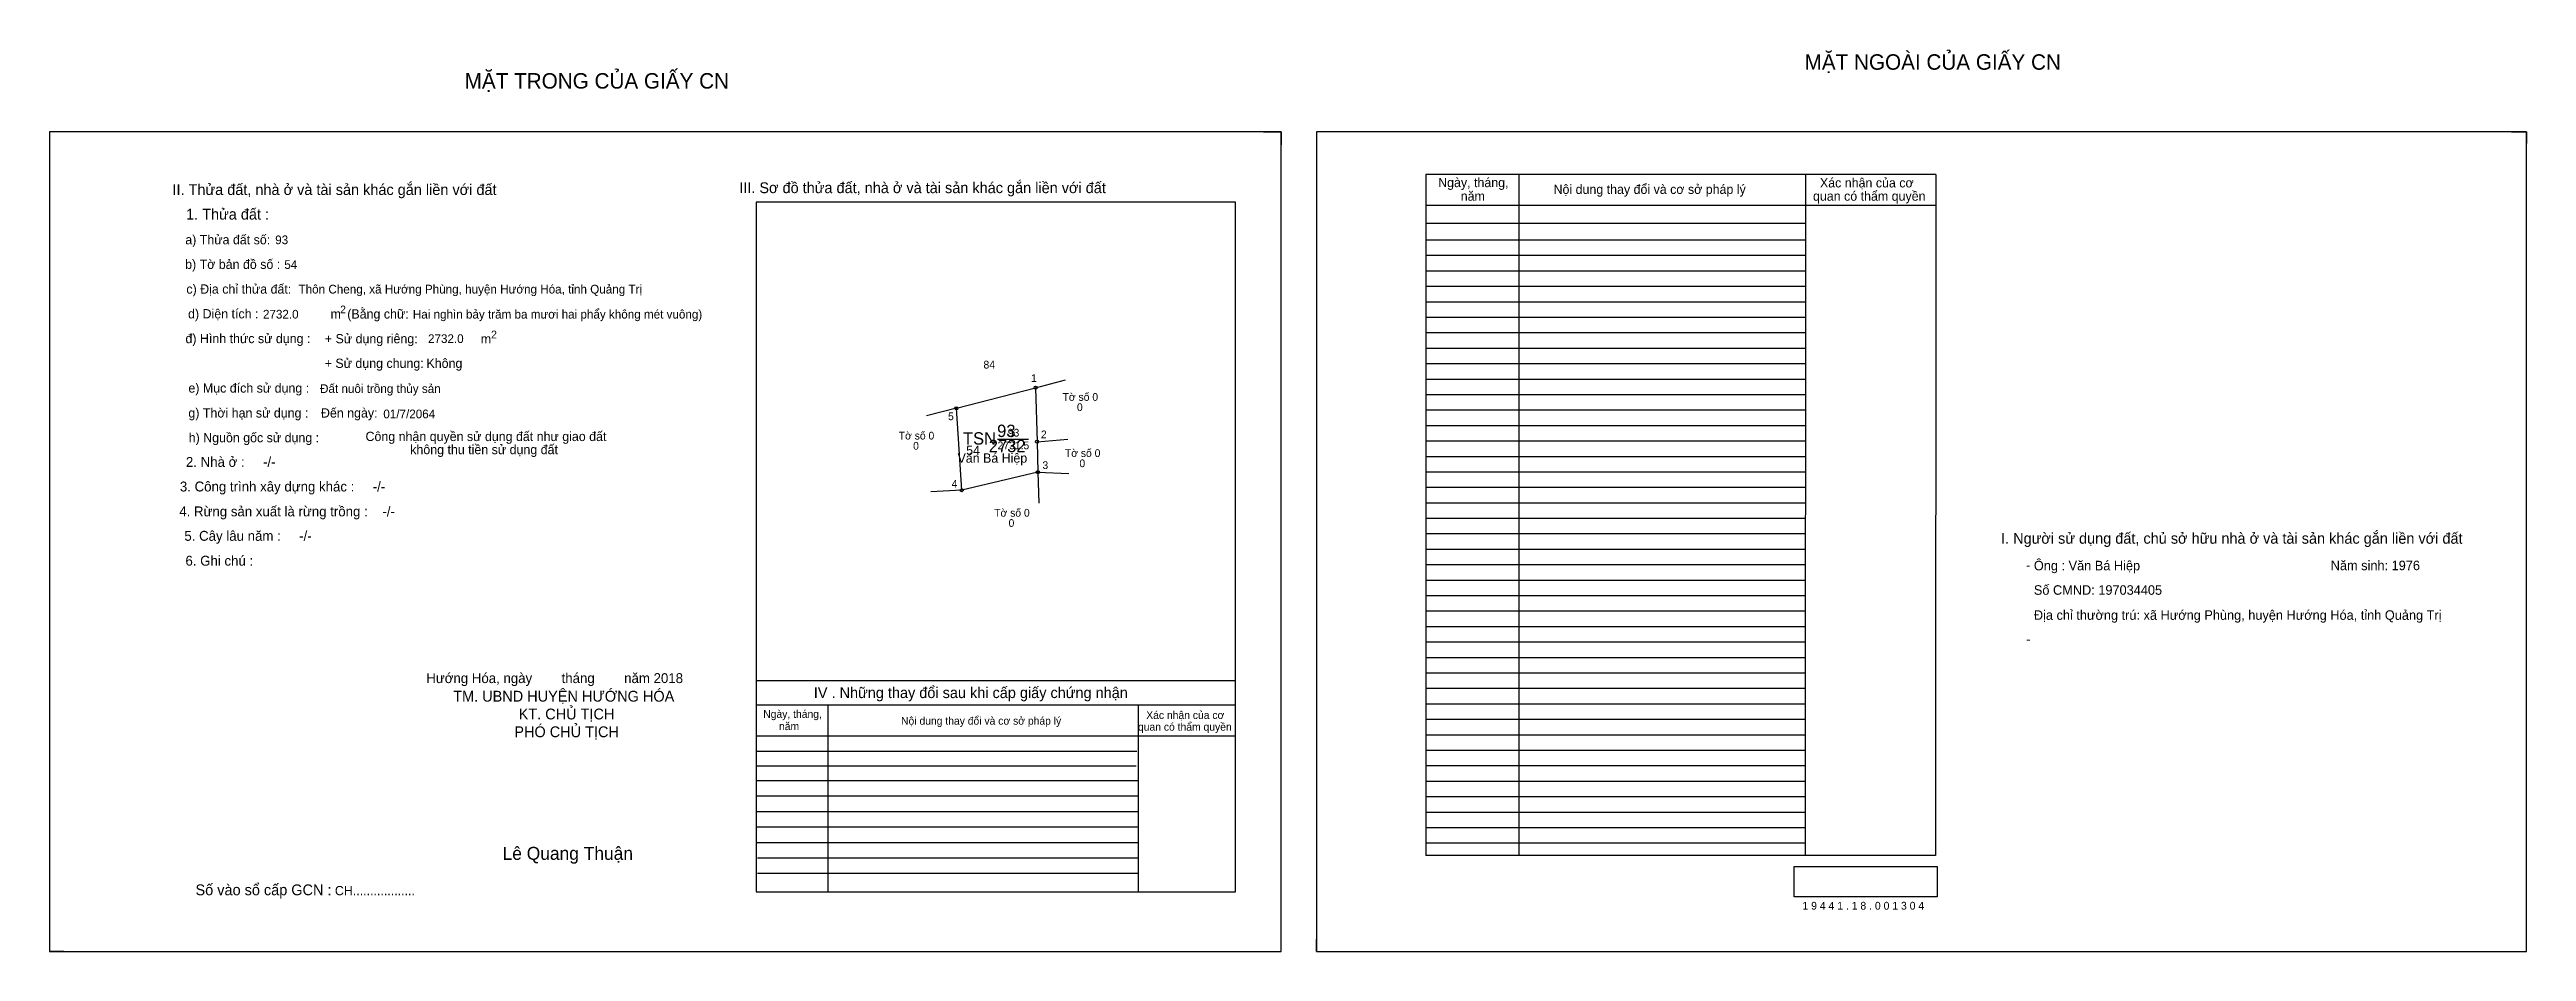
# Model space of a CAD drawing. Extents: x 529983 to 533490, y 1848119 to 1848702.
# Drawn here: x 531889 to 533490, y 1848119 to 1848702 of the extents above.
import ezdxf

# ---------------------------------------------------------------- set-up
doc = ezdxf.new("R2010")
doc.units = 0
for name, color, linetype in [('Default', 7, 'Continuous'), ('Level 10', 7, 'Continuous'), ('Level 11', 7, 'Continuous'), ('Level 13', 7, 'Continuous'), ('Level 2', 7, 'Continuous'), ('Level 27', 7, 'Continuous'), ('Level 3', 7, 'Continuous'), ('Level 36', 7, 'Continuous'), ('Level 4', 7, 'Continuous'), ('Level 5', 7, 'Continuous'), ('Level 55', 7, 'Continuous'), ('Level 6', 7, 'Continuous'), ('Level 7', 7, 'Continuous'), ('Level 8', 7, 'Continuous'), ('Level 9', 7, 'Continuous')]:
    doc.layers.add(name, color=color, linetype=linetype)

msp = doc.modelspace()

# ---------------------------------------------------------------- linework, layer by layer
at = {"layer": 'Level 10'}
for p, q in [((532673.3, 1848648.6), (532684.7, 1848648.6)), ((532684.7, 1848648.6), (532684.7, 1848640.2)), ((533480.1, 1848648.6), (533489.7, 1848648.6)), ((533489.7, 1848648.6), (533489.7, 1848641.2)), ((531888.5, 1848126.4), (531888.5, 1848118.6)), ((532707.5, 1848118.6), (532707.5, 1848126.4)), ((531897.7, 1848118.6), (531888.5, 1848118.6)), ((532707.5, 1848118.6), (532714.5, 1848118.6))]:
    msp.add_line(p, q, dxfattribs=at)
for points in [[(531888.5, 1848118.6), (532684.7, 1848118.6), (532684.7, 1848648.6), (531888.5, 1848648.6)], [(532707.5, 1848118.6), (533489.7, 1848118.6), (533489.7, 1848648.6), (532707.5, 1848648.6)], [(532474.8, 1848469.9), (532526, 1848483.2), (532526.9, 1848448.3), (532527.4, 1848428.6), (532478.2, 1848416.9)]]:
    msp.add_lwpolyline(points, close=True, dxfattribs=at)
at = {"layer": 'Level 11'}
for centre in [(532526, 1848483.2), (532474.8, 1848469.9), (532474.8, 1848469.9), (532526.9, 1848448.3), (532527.4, 1848428.6), (532478.2, 1848416.9)]:
    msp.add_circle(centre, 1, dxfattribs=at)
at = {"layer": 'Level 27'}
for p, q in [((532526, 1848483.2), (532545.3, 1848488.3)), ((532474.8, 1848469.9), (532455.4, 1848464.9)), ((532526.9, 1848448.3), (532546.8, 1848450)), ((532527.4, 1848428.6), (532528, 1848408.6)), ((532527.4, 1848428.6), (532547.4, 1848427.8)), ((532478.2, 1848416.9), (532458.3, 1848415.8))]:
    msp.add_line(p, q, dxfattribs=at)
at = {"layer": 'Level 6'}
msp.add_lwpolyline([(533016.4, 1848173.7), (533108.8, 1848173.7), (533108.8, 1848153.9), (533016.4, 1848153.9)], close=True, dxfattribs=at)
at = {"layer": 'Level 7'}
for p, q in [((533023.5, 1848578.6), (532778.3, 1848578.6)), ((533023.5, 1848568.6), (532778.3, 1848568.6)), ((533023.5, 1848558.6), (532778.3, 1848558.6)), ((533023.5, 1848548.6), (532778.3, 1848548.6)), ((533023.5, 1848538.6), (532778.3, 1848538.6)), ((533023.5, 1848528.6), (532778.3, 1848528.6)), ((533023.5, 1848518.6), (532778.3, 1848518.6)), ((533023.5, 1848508.6), (532778.3, 1848508.6)), ((533023.5, 1848498.6), (532778.3, 1848498.6)), ((533023.5, 1848488.6), (532778.3, 1848488.6)), ((533023.5, 1848478.6), (532778.3, 1848478.6)), ((533023.5, 1848468.6), (532778.3, 1848468.6)), ((533023.5, 1848458.6), (532778.3, 1848458.6)), ((533023.5, 1848448.6), (532778.3, 1848448.6)), ((533023.5, 1848438.6), (532778.3, 1848438.6)), ((533023.5, 1848428.6), (532778.3, 1848428.6)), ((533023.5, 1848418.6), (532778.3, 1848418.6)), ((533023.5, 1848408.6), (532778.3, 1848408.6)), ((533023.5, 1848398.6), (532778.3, 1848398.6)), ((533023.5, 1848388.6), (532778.3, 1848388.6)), ((533023.5, 1848378.6), (532778.3, 1848378.6)), ((533023.5, 1848368.6), (532778.3, 1848368.6)), ((533023.5, 1848358.6), (532778.3, 1848358.6)), ((533023.5, 1848348.6), (532778.3, 1848348.6)), ((533023.5, 1848338.6), (532778.3, 1848338.6)), ((533023.5, 1848328.6), (532778.3, 1848328.6)), ((533023.5, 1848318.6), (532778.3, 1848318.6)), ((533023.5, 1848308.6), (532778.3, 1848308.6)), ((533023.5, 1848298.6), (532778.3, 1848298.6)), ((533023.5, 1848288.6), (532778.3, 1848288.6)), ((533023.5, 1848278.6), (532778.3, 1848278.6)), ((533023.5, 1848268.6), (532778.3, 1848268.6)), ((533023.5, 1848258.6), (532778.3, 1848258.6)), ((532591.5, 1848248), (532345.3, 1848248)), ((532591, 1848238.5), (532345.3, 1848238.5)), ((533023.5, 1848248.6), (532778.3, 1848248.6)), ((533023.5, 1848238.6), (532778.3, 1848238.6)), ((532592.3, 1848229), (532345.3, 1848229)), ((532592.3, 1848219), (532345.3, 1848219)), ((533023.5, 1848228.6), (532778.3, 1848228.6)), ((533023.5, 1848218.6), (532778.3, 1848218.6)), ((532592.3, 1848209), (532345.3, 1848209)), ((533023.5, 1848208.6), (532778.3, 1848208.6)), ((532592.3, 1848199), (532345.3, 1848199)), ((532592.3, 1848189), (532345.3, 1848189)), ((533023.5, 1848198.6), (532778.3, 1848198.6)), ((533023.5, 1848188.6), (532778.3, 1848188.6)), ((532592.3, 1848179), (532346.1, 1848179)), ((532592.3, 1848169), (532346.1, 1848169))]:
    msp.add_line(p, q, dxfattribs=at)
at = {"layer": 'Level 8'}
for p, q in [((533107.9, 1848621.1), (532778.3, 1848621.1)), ((532778.3, 1848621.1), (532778.3, 1848180.6)), ((532838.3, 1848621.1), (532838.3, 1848180.6)), ((533023.7, 1848620.9), (533023.5, 1848180.6)), ((533107.9, 1848621.1), (533107.7, 1848180.6)), ((532655.3, 1848603.2), (532345.3, 1848603.2)), ((532345.3, 1848603.2), (532345.3, 1848157.2)), ((532655.3, 1848157.2), (532655.3, 1848603.2)), ((533107.9, 1848601.1), (532778.3, 1848601.1)), ((533023.5, 1848589.4), (532778.3, 1848589.4)), ((532655.3, 1848293.6), (532345.3, 1848293.6)), ((532655.3, 1848277.9), (532345.3, 1848277.9)), ((532391.6, 1848277.9), (532391.6, 1848157.2)), ((532592.3, 1848277.9), (532592.3, 1848157.2)), ((532655.3, 1848257.9), (532345.3, 1848257.9)), ((533107.7, 1848180.6), (532778.3, 1848180.6)), ((532345.3, 1848157.2), (532655.3, 1848157.2))]:
    msp.add_line(p, q, dxfattribs=at)
at = {"layer": 'Level 9'}
msp.add_line((532501.4, 1848450), (532521.3, 1848450), dxfattribs=at)

# ---------------------------------------------------------------- texts
at = {"layer": 'Default'}
for s, p in [('e) Mục đích sử dụng :', (531978.3, 1848480)), ('g) Thời hạn sử dụng :', (531978.3, 1848463.9)), ('Đến ngày:', (532064, 1848463.9)), ('h) Nguồn gốc sử dụng :', (531978.5, 1848447.9)), ('Công nhận quyền sử dụng đất như giao đất', (532092.8, 1848448.7)), ('không thu tiền sử dụng đất', (532121.7, 1848440.2))]:
    msp.add_text(s, height=6, dxfattribs=at).set_placement(p)
at = {"layer": 'Level 13'}
for s, p in [('.', (532498.9, 1848447.5)), ('2731.5', (532501.4, 1848443.4)), ('93', (532508, 1848451.6))]:
    msp.add_text(s, height=5, dxfattribs=at).set_placement(p)
at = {"layer": 'Level 2'}
msp.add_text('Văn Bá Hiệp', height=6, dxfattribs=at).set_placement((532475.5, 1848434.7))
at = {"layer": 'Level 3'}
msp.add_text('TSN ', height=8, dxfattribs=at).set_placement((532479, 1848446.4))
at = {"layer": 'Level 36'}
for s, p in [('84', (532492.3, 1848495.6)), ('Tờ số 0', (532543.4, 1848474.7)), ('0', (532552.7, 1848468.1)), ('Tờ số 0', (532437.5, 1848449.7)), ('0', (532446.8, 1848443.1)), ('Tờ số 0', (532544.9, 1848438.4)), ('0', (532554.3, 1848431.8)), ('Tờ số 0', (532499.2, 1848399.8)), ('0', (532508.5, 1848393.2))]:
    msp.add_text(s, height=5, dxfattribs=at).set_placement(p)
at = {"layer": 'Level 4'}
msp.add_text('93', height=8, dxfattribs=at).set_placement((532501.1, 1848451.3))
at = {"layer": 'Level 5'}
msp.add_text('2732', height=8, dxfattribs=at).set_placement((532495.7, 1848441.5))
at = {"layer": 'Level 55'}
for s, height, p in [('1', 0.8, (532525.8, 1848483.2)), ('84', 0.22, (532525.8, 1848483)), ('0', 0.22, (532525.9, 1848483)), ('5', 0.8, (532474.5, 1848469.9)), ('84', 0.22, (532474.6, 1848469.7)), ('0', 0.22, (532474.7, 1848469.7)), ('0', 0.22, (532474.7, 1848469.7)), ('2', 0.8, (532526.6, 1848448.3)), ('0', 0.22, (532526.8, 1848448.1)), ('0', 0.22, (532526.8, 1848448.1)), ('3', 0.8, (532527.1, 1848428.6)), ('0', 0.22, (532527.3, 1848428.4)), ('0', 0.22, (532527.3, 1848428.4)), ('0', 0.22, (532527.3, 1848428.4)), ('4', 0.8, (532478, 1848416.9)), ('0', 0.22, (532478.2, 1848416.6)), ('0', 0.22, (532478.2, 1848416.6)), ('0', 0.22, (532478.2, 1848416.6)), ('0', 0.22, (532478.2, 1848416.6))]:
    msp.add_text(s, height=height, dxfattribs=at).set_placement(p)
at = {"layer": 'Level 6'}
for s, height, p in [('93', 5.63, (532034.4, 1848576)), ('54', 5.63, (532040.3, 1848560)), ('Thôn Cheng, xã Hướng Phùng, huyện Hướng Hóa, tỉnh Quảng Trị', 5.64, (532049.5, 1848544.1)), ('2732.0', 5.63, (532026.5, 1848527.9)), ('Hai nghìn bảy trăm ba mươi hai phẩy không mét vuông)', 5.632, (532123.4, 1848527.9)), ('2732.0', 5.63, (532133.2, 1848512.1)), ('Đất nuôi trồng thủy sản', 5.64, (532063.4, 1848479.8)), ('01/7/2064', 5.64, (532104.3, 1848463.4)), ('Ông : Văn Bá Hiệp', 6.16, (533171.3, 1848365.1)), ('Năm sinh: 1976', 6.16, (533363.2, 1848365.2)), ('Số CMND: 197034405', 6.16, (533171.3, 1848349.3)), ('Địa chỉ thường trú: xã Hướng Phùng, huyện Hướng Hóa, tỉnh Quảng Trị', 6.16, (533171.3, 1848333.1)), ('1 9 4 4 1 . 1 8 . 0 0 1 3 0 4', 5.04, (533021.7, 1848145.7))]:
    msp.add_text(s, height=height, dxfattribs=at).set_placement(p)
at = {"layer": 'Level 7'}
for s, height, p in [('MẶT NGOÀI CỦA GIẤY CN', 10, (533023.1, 1848688.8)), ('MẶT TRONG CỦA GIẤY CN', 10, (532156.9, 1848676.6)), ('III. Sơ đồ thửa đất, nhà ở và tài sản khác gắn liền với đất', 7, (532334.4, 1848609)), ('Ngày, tháng,', 6, (532786.2, 1848612.9)), ('Xác nhận của cơ', 6, (533033, 1848612.7)), ('II. Thửa đất, nhà ở và tài sản khác gắn liền với đất', 7, (531968, 1848607.8)), ('năm', 6, (532800.8, 1848604.1)), ('Nội dung thay đổi và cơ sở pháp lý', 6, (532860.8, 1848608.5)), (' quan có thẩm quyền', 6, (533026.3, 1848604.1)), ('1. Thửa đất :', 7, (531976.8, 1848591.9)), ('a) Thửa đất số:', 6, (531976.3, 1848575.9)), ('b) Tờ bản đồ số :', 6, (531976.2, 1848560)), ('c) Địa chỉ thửa đất:', 6, (531977, 1848544)), ('d) Diện tích :', 6, (531978.1, 1848528)), ('m', 6, (532070.2, 1848527.9)), ('2', 5, (532076.4, 1848531.3)), ('(Bằng chữ:', 6, (532081, 1848527.9)), ('đ) Hình thức sử dụng :', 6, (531976.4, 1848512)), ('+ Sử dụng riêng:', 6, (532066.5, 1848511.9)), ('m', 6, (532167.3, 1848511.8)), ('2', 5, (532174, 1848515.1)), ('+ Sử dụng chung:', 6, (532066.4, 1848496)), ('Không', 6, (532132.2, 1848496)), ('54', 6, (532481.1, 1848439.7)), ('2. Nhà ở :     -/-', 6.4, (531976.7, 1848432)), ('3. Công trình xây dựng khác :     -/-', 6.4, (531972.8, 1848416.1)), ('4. Rừng sản xuất là rừng trồng :    -/-', 6.4, (531972.4, 1848400)), ('5. Cây lâu năm :     -/-', 6.4, (531975.7, 1848384.2)), ('I. Người sử dụng đất, chủ sở hữu nhà ở và tài sản khác gắn liền với đất', 7, (533150.1, 1848382.3)), ('6. Ghi chú :', 6.4, (531976.4, 1848368.1)), ('-', 6.4, (533166.2, 1848365.3)), ('-', 6.4, (533166.3, 1848317.5)), ('Hướng Hóa, ngày        tháng        năm 2018', 6.4, (532132.1, 1848292.2)), ('TM. UBND HUYỆN HƯỚNG HÓA', 7, (532149.5, 1848280.2)), ('IV . Những thay đổi sau khi cấp giấy chứng nhận', 7, (532382.6, 1848282.5)), ('PHÓ CHỦ TỊCH', 7, (532189, 1848257.2)), ('KT. CHỦ TỊCH', 7, (532191.8, 1848268.7)), ('Ngày, tháng,', 5, (532349.9, 1848269.7)), ('năm', 5, (532360.1, 1848261.8)), ('Nội dung thay đổi và cơ sở pháp lý', 5, (532439, 1848265.3)), (' quan có thẩm quyền', 5, (532590.3, 1848261.4)), ('Xác nhận của cơ', 5, (532597.5, 1848269)), ('Lê Quang Thuận', 8.4, (532181.4, 1848177.9)), ('Số vào sổ cấp GCN :', 7, (531982.9, 1848155)), ('CH..................', 6, (532073, 1848155))]:
    msp.add_text(s, height=height, dxfattribs=at).set_placement(p)
at = {"layer": 'Level 9'}
for s, p in [('1', (532523, 1848486.9)), ('5', (532469.4, 1848462.2)), ('2', (532529.4, 1848450.5)), ('3', (532530.4, 1848430.6)), ('4', (532471.7, 1848418.6))]:
    msp.add_text(s, height=5, dxfattribs=at).set_placement(p)

doc.saveas('drawing.dxf')
